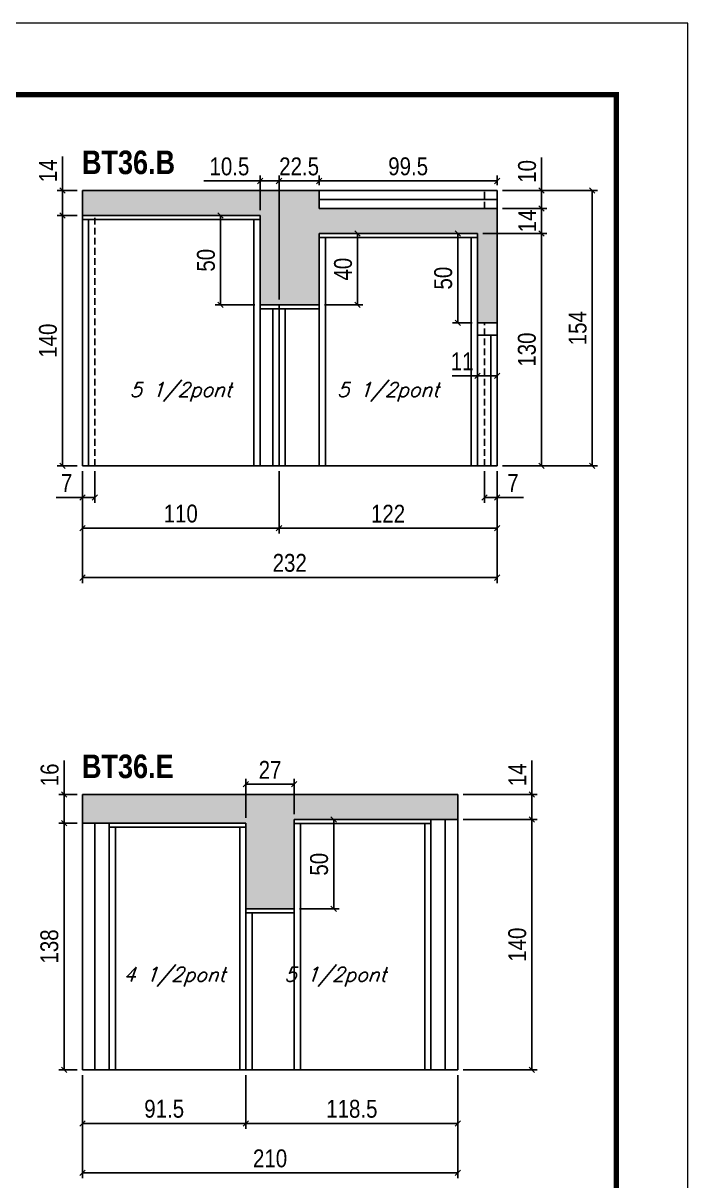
# Model space of a CAD drawing. Extents: x 3309 to 9590, y -2522 to 14608.
# Drawn here: x 7619 to 7991, y 5920 to 6568 of the extents above; entities that cross this region are included whole.
import ezdxf

# ---------------------------------------------------------------- set-up
doc = ezdxf.new("R2010")
doc.units = 0
doc.linetypes.add('DASHED', pattern=[0.75, 0.5, -0.25])
doc.linetypes.add('HIDDEN', pattern=[0.375, 0.25, -0.125])
for name, color, linetype in [('COTA', 241, 'Continuous'), ('NOMENCLATURA', 7, 'Continuous'), ('Painéis', 200, 'Continuous'), ('SARR_2.2x10', 60, 'Continuous'), ('SARR_2.2x7', 40, 'Continuous'), ('SARR_3.5x7', 81, 'Continuous'), ('texto', 7, 'Continuous')]:
    doc.layers.add(name, color=color, linetype=linetype)
doc.layers.add('Folhas', color=255, linetype='Continuous', lineweight=9)
doc.layers.add('SARRAFO DE PRESSAO', color=251, linetype='DASHED', lineweight=9)
doc.styles.add('COTA TECNICA', font='techl___.ttf', dxfattribs={"height": 10})
doc.styles.add('Romans', font='romans.shx')
doc.styles.add('TECNICA', font='techb___.ttf', dxfattribs={"height": 10})
doc.dimstyles.new('PAINEL', dxfattribs={"dimtxt": 10, "dimasz": 3, "dimexe": 3, "dimexo": 3, "dimgap": 3, "dimtad": 1, "dimdec": 1, "dimzin": 12, "dimdsep": 46, "dimtxsty": 'COTA TECNICA', "dimblk1": 'OBLIQUE', "dimblk2": 'OBLIQUE', "dimsah": 1, "dimcen": 0.9, "dimclrd": 4, "dimclre": 4, "dimclrt": 240, "dimadec": 1, "dimazin": 3, "dimtfac": 1, "dimtdec": 1, "dimtmove": 0, "dimatfit": 3, "dimfxl": 1, "dimtolj": 1, "dimtzin": 12, "dimarcsym": 0})

# ---------------------------------------------------------------- blocks, each defined once
blk = doc.blocks.new('9999999999')
at = {"layer": 'Folhas'}
blk.add_lwpolyline([(98138.98, 34190.21), (99623.98, 34190.21), (99623.98, 35240.21), (98138.98, 35240.21)], close=True, dxfattribs=at)
at = {"layer": 'Folhas', "color": 30, "const_width": 3}
blk.add_lwpolyline([(98213.98, 34230.21), (99583.98, 34230.21), (99583.98, 35200.21), (98213.98, 35200.21)], close=True, dxfattribs=at)
blk = doc.blocks.new('_Oblique')
at = {"color": 0, "linetype": 'ByBlock', "lineweight": -2}
blk.add_line((-0.5, -0.5), (0.5, 0.5), dxfattribs=at)
blk = doc.blocks.new('*D984')
at = {"layer": 'COTA', "color": 4, "linetype": 'ByBlock', "lineweight": -2, "transparency": 16777216}
for p, q in [((7652.64, 6317.17), (7652.64, 6282.29)), ((7762.64, 6317.17), (7762.64, 6282.29)), ((7652.64, 6285.29), (7762.64, 6285.29))]:
    blk.add_line(p, q, dxfattribs=at)
at = {"layer": 'Defpoints', "color": 0, "linetype": 'ByBlock', "transparency": 16777216}
for p in [(7652.64, 6320.17), (7762.64, 6320.17), (7762.64, 6285.29)]:
    blk.add_point(p, dxfattribs=at)
at = {"layer": 'COTA', "color": 4, "linetype": 'ByBlock', "lineweight": -2, "transparency": 16777216, "xscale": 3, "yscale": 3, "zscale": 3, "rotation": 180}
blk.add_blockref('_Oblique', (7652.64, 6285.29), dxfattribs=at)
at = {"layer": 'COTA', "color": 4, "linetype": 'ByBlock', "lineweight": -2, "transparency": 16777216, "xscale": 3, "yscale": 3, "zscale": 3}
blk.add_blockref('_Oblique', (7762.64, 6285.29), dxfattribs=at)
at = {"layer": 'COTA', "color": 240, "linetype": 'ByBlock', "transparency": 16777216, "insert": (7707.64, 6293.39), "char_height": 10, "attachment_point": 5, "style": 'COTA TECNICA'}
blk.add_mtext('\\A1;110', dxfattribs=at)
blk = doc.blocks.new('*D985')
at = {"layer": 'COTA', "color": 4, "linetype": 'ByBlock', "lineweight": -2, "transparency": 16777216}
for p, q in [((7762.64, 6317.17), (7762.64, 6282.29)), ((7884.64, 6317.17), (7884.64, 6282.29)), ((7762.64, 6285.29), (7884.64, 6285.29))]:
    blk.add_line(p, q, dxfattribs=at)
at = {"layer": 'Defpoints', "color": 0, "linetype": 'ByBlock', "transparency": 16777216}
for p in [(7762.64, 6320.17), (7884.64, 6320.17), (7884.64, 6285.29)]:
    blk.add_point(p, dxfattribs=at)
at = {"layer": 'COTA', "color": 4, "linetype": 'ByBlock', "lineweight": -2, "transparency": 16777216, "xscale": 3, "yscale": 3, "zscale": 3, "rotation": 180}
blk.add_blockref('_Oblique', (7762.64, 6285.29), dxfattribs=at)
at = {"layer": 'COTA', "color": 4, "linetype": 'ByBlock', "lineweight": -2, "transparency": 16777216, "xscale": 3, "yscale": 3, "zscale": 3}
blk.add_blockref('_Oblique', (7884.64, 6285.29), dxfattribs=at)
at = {"layer": 'COTA', "color": 240, "linetype": 'ByBlock', "transparency": 16777216, "insert": (7823.64, 6293.35), "char_height": 10, "attachment_point": 5, "style": 'COTA TECNICA'}
blk.add_mtext('\\A1;122', dxfattribs=at)
blk = doc.blocks.new('*D995')
at = {"layer": 'COTA', "color": 4, "linetype": 'ByBlock', "lineweight": -2, "transparency": 16777216}
for p, q in [((7652.64, 6317.17), (7652.64, 6254.58)), ((7884.64, 6317.17), (7884.64, 6254.58)), ((7652.64, 6257.58), (7884.64, 6257.58))]:
    blk.add_line(p, q, dxfattribs=at)
at = {"layer": 'Defpoints', "color": 0, "linetype": 'ByBlock', "transparency": 16777216}
for p in [(7652.64, 6320.17), (7884.64, 6320.17), (7884.64, 6257.58)]:
    blk.add_point(p, dxfattribs=at)
at = {"layer": 'COTA', "color": 4, "linetype": 'ByBlock', "lineweight": -2, "transparency": 16777216, "xscale": 3, "yscale": 3, "zscale": 3, "rotation": 180}
blk.add_blockref('_Oblique', (7652.64, 6257.58), dxfattribs=at)
at = {"layer": 'COTA', "color": 4, "linetype": 'ByBlock', "lineweight": -2, "transparency": 16777216, "xscale": 3, "yscale": 3, "zscale": 3}
blk.add_blockref('_Oblique', (7884.64, 6257.58), dxfattribs=at)
at = {"layer": 'COTA', "color": 240, "linetype": 'ByBlock', "transparency": 16777216, "insert": (7768.64, 6265.8), "char_height": 10, "attachment_point": 5, "style": 'COTA TECNICA'}
blk.add_mtext('\\A1;232', dxfattribs=at)
blk = doc.blocks.new('*D996')
at = {"layer": 'COTA', "color": 4, "lineweight": -2, "transparency": 16777216}
for p, q in [((7649.64, 6460.17), (7638.5, 6460.17)), ((7641.5, 6320.17), (7641.5, 6460.17)), ((7649.64, 6320.17), (7638.5, 6320.17))]:
    blk.add_line(p, q, dxfattribs=at)
at = {"layer": 'Defpoints', "color": 0, "transparency": 16777216}
for p in [(7641.5, 6460.17), (7652.64, 6460.17), (7652.64, 6320.17)]:
    blk.add_point(p, dxfattribs=at)
at = {"layer": 'COTA', "color": 4, "lineweight": -2, "transparency": 16777216, "xscale": 3, "yscale": 3, "zscale": 3}
for p, rotation in [((7641.5, 6460.17), 90), ((7641.5, 6320.17), 270)]:
    blk.add_blockref('_Oblique', p, dxfattribs=dict(at, rotation=rotation))
at = {"layer": 'COTA', "color": 240, "transparency": 16777216, "insert": (7633.39, 6390.17), "char_height": 10, "attachment_point": 5, "rotation": 90, "style": 'COTA TECNICA'}
blk.add_mtext('\\A1;140', dxfattribs=at)
blk = doc.blocks.new('*D997')
at = {"layer": 'COTA', "color": 4, "lineweight": -2, "transparency": 16777216}
for p, q in [((7877.64, 6317.17), (7877.64, 6299.47)), ((7884.64, 6317.17), (7884.64, 6299.47)), ((7877.64, 6302.47), (7884.64, 6302.47)), ((7884.64, 6302.47), (7899.37, 6302.47))]:
    blk.add_line(p, q, dxfattribs=at)
at = {"layer": 'Defpoints', "color": 0, "transparency": 16777216}
for p in [(7877.64, 6320.17), (7884.64, 6320.17), (7884.64, 6302.47)]:
    blk.add_point(p, dxfattribs=at)
at = {"layer": 'COTA', "color": 4, "lineweight": -2, "transparency": 16777216, "xscale": 3, "yscale": 3, "zscale": 3, "rotation": 180}
blk.add_blockref('_Oblique', (7877.64, 6302.47), dxfattribs=at)
at = {"layer": 'COTA', "color": 4, "lineweight": -2, "transparency": 16777216, "xscale": 3, "yscale": 3, "zscale": 3}
blk.add_blockref('_Oblique', (7884.64, 6302.47), dxfattribs=at)
at = {"layer": 'COTA', "color": 240, "transparency": 16777216, "insert": (7893.51, 6310.54), "char_height": 10, "attachment_point": 5, "style": 'COTA TECNICA'}
blk.add_mtext('\\A1;7', dxfattribs=at)
blk = doc.blocks.new('*D998')
at = {"layer": 'COTA', "color": 4, "lineweight": -2, "transparency": 16777216}
for p, q in [((7652.64, 6317.17), (7652.64, 6299.47)), ((7659.64, 6317.17), (7659.64, 6299.47)), ((7652.64, 6302.47), (7637.91, 6302.47)), ((7659.64, 6302.47), (7652.64, 6302.47))]:
    blk.add_line(p, q, dxfattribs=at)
at = {"layer": 'Defpoints', "color": 0, "transparency": 16777216}
for p in [(7652.64, 6320.17), (7659.64, 6320.17), (7652.64, 6302.47)]:
    blk.add_point(p, dxfattribs=at)
at = {"layer": 'COTA', "color": 4, "lineweight": -2, "transparency": 16777216, "xscale": 3, "yscale": 3, "zscale": 3, "rotation": 180}
blk.add_blockref('_Oblique', (7652.64, 6302.47), dxfattribs=at)
at = {"layer": 'COTA', "color": 4, "lineweight": -2, "transparency": 16777216, "xscale": 3, "yscale": 3, "zscale": 3}
blk.add_blockref('_Oblique', (7659.64, 6302.47), dxfattribs=at)
at = {"layer": 'COTA', "color": 240, "transparency": 16777216, "insert": (7643.77, 6310.54), "char_height": 10, "attachment_point": 5, "style": 'COTA TECNICA'}
blk.add_mtext('\\A1;7', dxfattribs=at)
blk = doc.blocks.new('*D992')
at = {"layer": 'COTA', "color": 4, "lineweight": -2, "transparency": 16777216}
for p, q in [((7641.5, 6474.17), (7641.5, 6493.29)), ((7649.64, 6474.17), (7638.5, 6474.17)), ((7641.5, 6460.17), (7641.5, 6474.17)), ((7649.64, 6460.17), (7638.5, 6460.17))]:
    blk.add_line(p, q, dxfattribs=at)
at = {"layer": 'Defpoints', "color": 0, "transparency": 16777216}
for p in [(7641.5, 6474.17), (7652.64, 6474.17), (7652.64, 6460.17)]:
    blk.add_point(p, dxfattribs=at)
at = {"layer": 'COTA', "color": 4, "lineweight": -2, "transparency": 16777216, "xscale": 3, "yscale": 3, "zscale": 3}
for p, rotation in [((7641.5, 6474.17), 90), ((7641.5, 6460.17), 270)]:
    blk.add_blockref('_Oblique', p, dxfattribs=dict(at, rotation=rotation))
at = {"layer": 'COTA', "color": 240, "transparency": 16777216, "insert": (7633.42, 6485.23), "char_height": 10, "attachment_point": 5, "rotation": 90, "style": 'COTA TECNICA'}
blk.add_mtext('\\A1;14', dxfattribs=at)
blk = doc.blocks.new('*D993')
at = {"layer": 'COTA', "color": 4, "lineweight": -2, "transparency": 16777216}
for p, q in [((7876.64, 6450.17), (7912.56, 6450.17)), ((7909.56, 6450.17), (7909.56, 6320.17)), ((7887.64, 6320.17), (7912.56, 6320.17))]:
    blk.add_line(p, q, dxfattribs=at)
at = {"layer": 'Defpoints', "color": 0, "transparency": 16777216}
for p in [(7873.64, 6450.17), (7884.64, 6320.17), (7909.56, 6320.17)]:
    blk.add_point(p, dxfattribs=at)
at = {"layer": 'COTA', "color": 4, "lineweight": -2, "transparency": 16777216, "xscale": 3, "yscale": 3, "zscale": 3}
for p, rotation in [((7909.56, 6450.17), 90), ((7909.56, 6320.17), 270)]:
    blk.add_blockref('_Oblique', p, dxfattribs=dict(at, rotation=rotation))
at = {"layer": 'COTA', "color": 240, "transparency": 16777216, "insert": (7901.34, 6385.17), "char_height": 10, "attachment_point": 5, "rotation": 90, "style": 'COTA TECNICA'}
blk.add_mtext('\\A1;130', dxfattribs=at)
blk = doc.blocks.new('*D994')
at = {"layer": 'COTA', "color": 4, "lineweight": -2, "transparency": 16777216}
for p, q in [((7887.64, 6464.17), (7912.56, 6464.17)), ((7909.56, 6450.17), (7909.56, 6464.17)), ((7876.64, 6450.17), (7912.56, 6450.17))]:
    blk.add_line(p, q, dxfattribs=at)
at = {"layer": 'Defpoints', "color": 0, "transparency": 16777216}
for p in [(7884.64, 6464.17), (7909.56, 6464.17), (7873.64, 6450.17)]:
    blk.add_point(p, dxfattribs=at)
at = {"layer": 'COTA', "color": 4, "lineweight": -2, "transparency": 16777216, "xscale": 3, "yscale": 3, "zscale": 3}
for p, rotation in [((7909.56, 6464.17), 90), ((7909.56, 6450.17), 270)]:
    blk.add_blockref('_Oblique', p, dxfattribs=dict(at, rotation=rotation))
at = {"layer": 'COTA', "color": 240, "transparency": 16777216, "insert": (7901.49, 6457.17), "char_height": 10, "attachment_point": 5, "rotation": 90, "style": 'COTA TECNICA'}
blk.add_mtext('\\A1;14', dxfattribs=at)
blk = doc.blocks.new('*D986')
at = {"layer": 'COTA', "color": 4, "lineweight": -2, "transparency": 16777216}
for p, q in [((7909.56, 6474.17), (7909.56, 6492.6)), ((7887.64, 6474.17), (7912.56, 6474.17)), ((7909.56, 6464.17), (7909.56, 6474.17)), ((7887.64, 6464.17), (7912.56, 6464.17))]:
    blk.add_line(p, q, dxfattribs=at)
at = {"layer": 'Defpoints', "color": 0, "transparency": 16777216}
for p in [(7884.64, 6474.17), (7909.56, 6474.17), (7884.64, 6464.17)]:
    blk.add_point(p, dxfattribs=at)
at = {"layer": 'COTA', "color": 4, "lineweight": -2, "transparency": 16777216, "xscale": 3, "yscale": 3, "zscale": 3}
for p, rotation in [((7909.56, 6474.17), 90), ((7909.56, 6464.17), 270)]:
    blk.add_blockref('_Oblique', p, dxfattribs=dict(at, rotation=rotation))
at = {"layer": 'COTA', "color": 240, "transparency": 16777216, "insert": (7901.46, 6484.89), "char_height": 10, "attachment_point": 5, "rotation": 90, "style": 'COTA TECNICA'}
blk.add_mtext('\\A1;10', dxfattribs=at)
blk = doc.blocks.new('*D987')
at = {"layer": 'COTA', "color": 4, "lineweight": -2, "transparency": 16777216}
for p, q in [((7785.14, 6477.17), (7785.14, 6482.52)), ((7785.14, 6479.52), (7884.64, 6479.52)), ((7884.64, 6477.17), (7884.64, 6482.52))]:
    blk.add_line(p, q, dxfattribs=at)
at = {"layer": 'Defpoints', "color": 0, "transparency": 16777216}
for p in [(7884.64, 6479.52), (7785.14, 6474.17), (7884.64, 6474.17)]:
    blk.add_point(p, dxfattribs=at)
at = {"layer": 'COTA', "color": 4, "lineweight": -2, "transparency": 16777216, "xscale": 3, "yscale": 3, "zscale": 3, "rotation": 180}
blk.add_blockref('_Oblique', (7785.14, 6479.52), dxfattribs=at)
at = {"layer": 'COTA', "color": 4, "lineweight": -2, "transparency": 16777216, "xscale": 3, "yscale": 3, "zscale": 3}
blk.add_blockref('_Oblique', (7884.64, 6479.52), dxfattribs=at)
at = {"layer": 'COTA', "color": 240, "transparency": 16777216, "insert": (7834.89, 6487.66), "char_height": 10, "attachment_point": 5, "style": 'COTA TECNICA'}
blk.add_mtext('\\A1;99.5', dxfattribs=at)
blk = doc.blocks.new('*D988')
at = {"layer": 'COTA', "color": 4, "lineweight": -2, "transparency": 16777216}
for p, q in [((7762.64, 6413.17), (7762.64, 6482.52)), ((7785.14, 6479.52), (7762.64, 6479.52)), ((7785.14, 6477.17), (7785.14, 6482.52))]:
    blk.add_line(p, q, dxfattribs=at)
at = {"layer": 'Defpoints', "color": 0, "transparency": 16777216}
for p in [(7762.64, 6479.52), (7785.14, 6474.17), (7762.64, 6410.17)]:
    blk.add_point(p, dxfattribs=at)
at = {"layer": 'COTA', "color": 4, "lineweight": -2, "transparency": 16777216, "xscale": 3, "yscale": 3, "zscale": 3, "rotation": 180}
blk.add_blockref('_Oblique', (7762.64, 6479.52), dxfattribs=at)
at = {"layer": 'COTA', "color": 4, "lineweight": -2, "transparency": 16777216, "xscale": 3, "yscale": 3, "zscale": 3}
blk.add_blockref('_Oblique', (7785.14, 6479.52), dxfattribs=at)
at = {"layer": 'COTA', "color": 240, "transparency": 16777216, "insert": (7773.89, 6487.63), "char_height": 10, "attachment_point": 5, "style": 'COTA TECNICA'}
blk.add_mtext('\\A1;22.5', dxfattribs=at)
blk = doc.blocks.new('*D989')
at = {"layer": 'COTA', "color": 4, "lineweight": -2, "transparency": 16777216}
for p, q in [((7752.14, 6479.52), (7720.65, 6479.52)), ((7752.14, 6463.17), (7752.14, 6482.52)), ((7762.64, 6479.52), (7752.14, 6479.52)), ((7762.64, 6413.17), (7762.64, 6482.52))]:
    blk.add_line(p, q, dxfattribs=at)
at = {"layer": 'Defpoints', "color": 0, "transparency": 16777216}
for p in [(7752.14, 6479.52), (7752.14, 6460.17), (7762.64, 6410.17)]:
    blk.add_point(p, dxfattribs=at)
at = {"layer": 'COTA', "color": 4, "lineweight": -2, "transparency": 16777216, "xscale": 3, "yscale": 3, "zscale": 3, "rotation": 180}
blk.add_blockref('_Oblique', (7752.14, 6479.52), dxfattribs=at)
at = {"layer": 'COTA', "color": 4, "lineweight": -2, "transparency": 16777216, "xscale": 3, "yscale": 3, "zscale": 3}
blk.add_blockref('_Oblique', (7762.64, 6479.52), dxfattribs=at)
at = {"layer": 'COTA', "color": 240, "transparency": 16777216, "insert": (7734.9, 6487.63), "char_height": 10, "attachment_point": 5, "style": 'COTA TECNICA'}
blk.add_mtext('\\A1;10.5', dxfattribs=at)
blk = doc.blocks.new('*D990')
at = {"layer": 'COTA', "color": 4, "lineweight": -2, "transparency": 16777216}
for p, q in [((7788.14, 6450.17), (7809.6, 6450.17)), ((7806.6, 6450.17), (7806.6, 6410.17)), ((7788.14, 6410.17), (7809.6, 6410.17))]:
    blk.add_line(p, q, dxfattribs=at)
at = {"layer": 'Defpoints', "color": 0, "transparency": 16777216}
for p in [(7785.14, 6450.17), (7785.14, 6410.17), (7806.6, 6410.17)]:
    blk.add_point(p, dxfattribs=at)
at = {"layer": 'COTA', "color": 4, "lineweight": -2, "transparency": 16777216, "xscale": 3, "yscale": 3, "zscale": 3}
for p, rotation in [((7806.6, 6450.17), 90), ((7806.6, 6410.17), 270)]:
    blk.add_blockref('_Oblique', p, dxfattribs=dict(at, rotation=rotation))
at = {"layer": 'COTA', "color": 240, "transparency": 16777216, "insert": (7798.5, 6430.17), "char_height": 10, "attachment_point": 5, "rotation": 90, "style": 'COTA TECNICA'}
blk.add_mtext('\\A1;40', dxfattribs=at)
blk = doc.blocks.new('*D991')
at = {"layer": 'COTA', "color": 4, "lineweight": -2, "transparency": 16777216}
for p, q in [((7749.14, 6460.17), (7726.91, 6460.17)), ((7729.91, 6460.17), (7729.91, 6410.17)), ((7749.14, 6410.17), (7726.91, 6410.17))]:
    blk.add_line(p, q, dxfattribs=at)
at = {"layer": 'Defpoints', "color": 0, "transparency": 16777216}
for p in [(7752.14, 6460.17), (7729.91, 6410.17), (7752.14, 6410.17)]:
    blk.add_point(p, dxfattribs=at)
at = {"layer": 'COTA', "color": 4, "lineweight": -2, "transparency": 16777216, "xscale": 3, "yscale": 3, "zscale": 3}
for p, rotation in [((7729.91, 6460.17), 90), ((7729.91, 6410.17), 270)]:
    blk.add_blockref('_Oblique', p, dxfattribs=dict(at, rotation=rotation))
at = {"layer": 'COTA', "color": 240, "transparency": 16777216, "insert": (7721.8, 6435.17), "char_height": 10, "attachment_point": 5, "rotation": 90, "style": 'COTA TECNICA'}
blk.add_mtext('\\A1;50', dxfattribs=at)
blk = doc.blocks.new('*D999')
at = {"layer": 'COTA', "color": 4, "lineweight": -2, "transparency": 16777216}
for p, q in [((7870.64, 6450.17), (7859.65, 6450.17)), ((7862.65, 6450.17), (7862.65, 6400.17)), ((7870.64, 6400.17), (7859.65, 6400.17))]:
    blk.add_line(p, q, dxfattribs=at)
at = {"layer": 'Defpoints', "color": 0, "transparency": 16777216}
for p in [(7873.64, 6450.17), (7862.65, 6400.17), (7873.64, 6400.17)]:
    blk.add_point(p, dxfattribs=at)
at = {"layer": 'COTA', "color": 4, "lineweight": -2, "transparency": 16777216, "xscale": 3, "yscale": 3, "zscale": 3}
for p, rotation in [((7862.65, 6450.17), 90), ((7862.65, 6400.17), 270)]:
    blk.add_blockref('_Oblique', p, dxfattribs=dict(at, rotation=rotation))
at = {"layer": 'COTA', "color": 240, "transparency": 16777216, "insert": (7854.54, 6425.17), "char_height": 10, "attachment_point": 5, "rotation": 90, "style": 'COTA TECNICA'}
blk.add_mtext('\\A1;50', dxfattribs=at)
blk = doc.blocks.new('*D1000')
at = {"layer": 'COTA', "color": 4, "lineweight": -2, "transparency": 16777216}
for p, q in [((7873.64, 6390.17), (7873.64, 6367.51)), ((7884.64, 6390.17), (7884.64, 6367.51)), ((7873.64, 6370.51), (7859.55, 6370.51)), ((7884.64, 6370.51), (7873.64, 6370.51))]:
    blk.add_line(p, q, dxfattribs=at)
at = {"layer": 'Defpoints', "color": 0, "transparency": 16777216}
for p in [(7873.64, 6393.17), (7884.64, 6393.17), (7873.64, 6370.51)]:
    blk.add_point(p, dxfattribs=at)
at = {"layer": 'COTA', "color": 4, "lineweight": -2, "transparency": 16777216, "xscale": 3, "yscale": 3, "zscale": 3, "rotation": 180}
blk.add_blockref('_Oblique', (7873.64, 6370.51), dxfattribs=at)
at = {"layer": 'COTA', "color": 4, "lineweight": -2, "transparency": 16777216, "xscale": 3, "yscale": 3, "zscale": 3}
blk.add_blockref('_Oblique', (7884.64, 6370.51), dxfattribs=at)
at = {"layer": 'COTA', "color": 240, "transparency": 16777216, "insert": (7865.1, 6378.57), "char_height": 10, "attachment_point": 5, "style": 'COTA TECNICA'}
blk.add_mtext('\\A1;11', dxfattribs=at)
blk = doc.blocks.new('*D1001')
at = {"layer": 'COTA', "color": 4, "lineweight": -2, "transparency": 16777216}
for p, q in [((7887.64, 6474.17), (7940.85, 6474.17)), ((7937.85, 6320.17), (7937.85, 6474.17)), ((7887.64, 6320.17), (7940.85, 6320.17))]:
    blk.add_line(p, q, dxfattribs=at)
at = {"layer": 'Defpoints', "color": 0, "transparency": 16777216}
for p in [(7884.64, 6474.17), (7937.85, 6474.17), (7884.64, 6320.17)]:
    blk.add_point(p, dxfattribs=at)
at = {"layer": 'COTA', "color": 4, "lineweight": -2, "transparency": 16777216, "xscale": 3, "yscale": 3, "zscale": 3}
for p, rotation in [((7937.85, 6474.17), 90), ((7937.85, 6320.17), 270)]:
    blk.add_blockref('_Oblique', p, dxfattribs=dict(at, rotation=rotation))
at = {"layer": 'COTA', "color": 240, "transparency": 16777216, "insert": (7929.74, 6397.17), "char_height": 10, "attachment_point": 5, "rotation": 90, "style": 'COTA TECNICA'}
blk.add_mtext('\\A1;154', dxfattribs=at)
blk = doc.blocks.new('*D1014')
at = {"layer": 'COTA', "color": 4, "linetype": 'ByBlock', "lineweight": -2, "transparency": 16777216}
for p, q in [((7652.64, 5979.23), (7652.64, 5949.22)), ((7744.14, 5979.23), (7744.14, 5949.22)), ((7652.64, 5952.22), (7744.14, 5952.22))]:
    blk.add_line(p, q, dxfattribs=at)
at = {"layer": 'Defpoints', "color": 0, "linetype": 'ByBlock', "transparency": 16777216}
for p in [(7652.64, 5982.23), (7744.14, 5982.23), (7744.14, 5952.22)]:
    blk.add_point(p, dxfattribs=at)
at = {"layer": 'COTA', "color": 4, "linetype": 'ByBlock', "lineweight": -2, "transparency": 16777216, "xscale": 3, "yscale": 3, "zscale": 3, "rotation": 180}
blk.add_blockref('_Oblique', (7652.64, 5952.22), dxfattribs=at)
at = {"layer": 'COTA', "color": 4, "linetype": 'ByBlock', "lineweight": -2, "transparency": 16777216, "xscale": 3, "yscale": 3, "zscale": 3}
blk.add_blockref('_Oblique', (7744.14, 5952.22), dxfattribs=at)
at = {"layer": 'COTA', "color": 240, "linetype": 'ByBlock', "transparency": 16777216, "insert": (7698.39, 5960.36), "char_height": 10, "attachment_point": 5, "style": 'COTA TECNICA'}
blk.add_mtext('\\A1;91.5', dxfattribs=at)
blk = doc.blocks.new('*D1015')
at = {"layer": 'COTA', "color": 4, "linetype": 'ByBlock', "lineweight": -2, "transparency": 16777216}
for p, q in [((7744.14, 5979.23), (7744.14, 5949.22)), ((7862.64, 5979.23), (7862.64, 5949.22)), ((7744.14, 5952.22), (7862.64, 5952.22))]:
    blk.add_line(p, q, dxfattribs=at)
at = {"layer": 'Defpoints', "color": 0, "linetype": 'ByBlock', "transparency": 16777216}
for p in [(7744.14, 5982.23), (7862.64, 5982.23), (7862.64, 5952.22)]:
    blk.add_point(p, dxfattribs=at)
at = {"layer": 'COTA', "color": 4, "linetype": 'ByBlock', "lineweight": -2, "transparency": 16777216, "xscale": 3, "yscale": 3, "zscale": 3, "rotation": 180}
blk.add_blockref('_Oblique', (7744.14, 5952.22), dxfattribs=at)
at = {"layer": 'COTA', "color": 4, "linetype": 'ByBlock', "lineweight": -2, "transparency": 16777216, "xscale": 3, "yscale": 3, "zscale": 3}
blk.add_blockref('_Oblique', (7862.64, 5952.22), dxfattribs=at)
at = {"layer": 'COTA', "color": 240, "linetype": 'ByBlock', "transparency": 16777216, "insert": (7803.39, 5960.35), "char_height": 10, "attachment_point": 5, "style": 'COTA TECNICA'}
blk.add_mtext('\\A1;118.5', dxfattribs=at)
blk = doc.blocks.new('*D1017')
at = {"layer": 'COTA', "color": 4, "linetype": 'ByBlock', "lineweight": -2, "transparency": 16777216}
for p, q in [((7652.64, 5979.23), (7652.64, 5921.51)), ((7862.64, 5979.23), (7862.64, 5921.51)), ((7652.64, 5924.51), (7862.64, 5924.51))]:
    blk.add_line(p, q, dxfattribs=at)
at = {"layer": 'Defpoints', "color": 0, "linetype": 'ByBlock', "transparency": 16777216}
for p in [(7652.64, 5982.23), (7862.64, 5982.23), (7862.64, 5924.51)]:
    blk.add_point(p, dxfattribs=at)
at = {"layer": 'COTA', "color": 4, "linetype": 'ByBlock', "lineweight": -2, "transparency": 16777216, "xscale": 3, "yscale": 3, "zscale": 3, "rotation": 180}
blk.add_blockref('_Oblique', (7652.64, 5924.51), dxfattribs=at)
at = {"layer": 'COTA', "color": 4, "linetype": 'ByBlock', "lineweight": -2, "transparency": 16777216, "xscale": 3, "yscale": 3, "zscale": 3}
blk.add_blockref('_Oblique', (7862.64, 5924.51), dxfattribs=at)
at = {"layer": 'COTA', "color": 240, "linetype": 'ByBlock', "transparency": 16777216, "insert": (7757.64, 5932.61), "char_height": 10, "attachment_point": 5, "style": 'COTA TECNICA'}
blk.add_mtext('\\A1;210', dxfattribs=at)
blk = doc.blocks.new('*D1016')
at = {"layer": 'COTA', "color": 4, "lineweight": -2, "transparency": 16777216}
for p, q in [((7865.64, 6122.23), (7907.06, 6122.23)), ((7904.06, 5982.23), (7904.06, 6122.23)), ((7865.64, 5982.23), (7907.06, 5982.23))]:
    blk.add_line(p, q, dxfattribs=at)
at = {"layer": 'Defpoints', "color": 0, "transparency": 16777216}
for p in [(7862.64, 6122.23), (7904.06, 6122.23), (7862.64, 5982.23)]:
    blk.add_point(p, dxfattribs=at)
at = {"layer": 'COTA', "color": 4, "lineweight": -2, "transparency": 16777216, "xscale": 3, "yscale": 3, "zscale": 3}
for p, rotation in [((7904.06, 6122.23), 90), ((7904.06, 5982.23), 270)]:
    blk.add_blockref('_Oblique', p, dxfattribs=dict(at, rotation=rotation))
at = {"layer": 'COTA', "color": 240, "transparency": 16777216, "insert": (7895.96, 6052.23), "char_height": 10, "attachment_point": 5, "rotation": 90, "style": 'COTA TECNICA'}
blk.add_mtext('\\A1;140', dxfattribs=at)
blk = doc.blocks.new('*D1018')
at = {"layer": 'COTA', "color": 4, "lineweight": -2, "transparency": 16777216}
for p, q in [((7649.64, 6120.23), (7639.44, 6120.23)), ((7642.44, 6120.23), (7642.44, 5982.23)), ((7649.64, 5982.23), (7639.44, 5982.23))]:
    blk.add_line(p, q, dxfattribs=at)
at = {"layer": 'Defpoints', "color": 0, "transparency": 16777216}
for p in [(7652.64, 6120.23), (7642.44, 5982.23), (7652.64, 5982.23)]:
    blk.add_point(p, dxfattribs=at)
at = {"layer": 'COTA', "color": 4, "lineweight": -2, "transparency": 16777216, "xscale": 3, "yscale": 3, "zscale": 3}
for p, rotation in [((7642.44, 6120.23), 90), ((7642.44, 5982.23), 270)]:
    blk.add_blockref('_Oblique', p, dxfattribs=dict(at, rotation=rotation))
at = {"layer": 'COTA', "color": 240, "transparency": 16777216, "insert": (7634.2, 6051.23), "char_height": 10, "attachment_point": 5, "rotation": 90, "style": 'COTA TECNICA'}
blk.add_mtext('\\A1;138', dxfattribs=at)
blk = doc.blocks.new('*D1019')
at = {"layer": 'COTA', "color": 4, "lineweight": -2, "transparency": 16777216}
for p, q in [((7642.44, 6136.23), (7642.44, 6155.25)), ((7649.64, 6136.23), (7639.44, 6136.23)), ((7642.44, 6120.23), (7642.44, 6136.23)), ((7649.64, 6120.23), (7639.44, 6120.23))]:
    blk.add_line(p, q, dxfattribs=at)
at = {"layer": 'Defpoints', "color": 0, "transparency": 16777216}
for p in [(7642.44, 6136.23), (7652.64, 6136.23), (7652.64, 6120.23)]:
    blk.add_point(p, dxfattribs=at)
at = {"layer": 'COTA', "color": 4, "lineweight": -2, "transparency": 16777216, "xscale": 3, "yscale": 3, "zscale": 3}
for p, rotation in [((7642.44, 6136.23), 90), ((7642.44, 6120.23), 270)]:
    blk.add_blockref('_Oblique', p, dxfattribs=dict(at, rotation=rotation))
at = {"layer": 'COTA', "color": 240, "transparency": 16777216, "insert": (7634.34, 6147.24), "char_height": 10, "attachment_point": 5, "rotation": 90, "style": 'COTA TECNICA'}
blk.add_mtext('\\A1;16', dxfattribs=at)
blk = doc.blocks.new('*D1020')
at = {"layer": 'COTA', "color": 4, "lineweight": -2, "transparency": 16777216}
for p, q in [((7904.06, 6136.23), (7904.06, 6155.35)), ((7865.64, 6136.23), (7907.06, 6136.23)), ((7904.06, 6122.23), (7904.06, 6136.23)), ((7865.64, 6122.23), (7907.06, 6122.23))]:
    blk.add_line(p, q, dxfattribs=at)
at = {"layer": 'Defpoints', "color": 0, "transparency": 16777216}
for p in [(7862.64, 6136.23), (7904.06, 6136.23), (7862.64, 6122.23)]:
    blk.add_point(p, dxfattribs=at)
at = {"layer": 'COTA', "color": 4, "lineweight": -2, "transparency": 16777216, "xscale": 3, "yscale": 3, "zscale": 3}
for p, rotation in [((7904.06, 6136.23), 90), ((7904.06, 6122.23), 270)]:
    blk.add_blockref('_Oblique', p, dxfattribs=dict(at, rotation=rotation))
at = {"layer": 'COTA', "color": 240, "transparency": 16777216, "insert": (7895.99, 6147.29), "char_height": 10, "attachment_point": 5, "rotation": 90, "style": 'COTA TECNICA'}
blk.add_mtext('\\A1;14', dxfattribs=at)
blk = doc.blocks.new('*D1021')
at = {"layer": 'COTA', "color": 4, "lineweight": -2, "transparency": 16777216}
for p, q in [((7774.14, 6122.23), (7796.22, 6122.23)), ((7793.22, 6072.23), (7793.22, 6122.23)), ((7774.14, 6072.23), (7796.22, 6072.23))]:
    blk.add_line(p, q, dxfattribs=at)
at = {"layer": 'Defpoints', "color": 0, "transparency": 16777216}
for p in [(7771.14, 6122.23), (7793.22, 6122.23), (7771.14, 6072.23)]:
    blk.add_point(p, dxfattribs=at)
at = {"layer": 'COTA', "color": 4, "lineweight": -2, "transparency": 16777216, "xscale": 3, "yscale": 3, "zscale": 3}
for p, rotation in [((7793.22, 6122.23), 90), ((7793.22, 6072.23), 270)]:
    blk.add_blockref('_Oblique', p, dxfattribs=dict(at, rotation=rotation))
at = {"layer": 'COTA', "color": 240, "transparency": 16777216, "insert": (7785.11, 6097.23), "char_height": 10, "attachment_point": 5, "rotation": 90, "style": 'COTA TECNICA'}
blk.add_mtext('\\A1;50', dxfattribs=at)
blk = doc.blocks.new('*D1022')
at = {"layer": 'COTA', "color": 4, "lineweight": -2, "transparency": 16777216}
for p, q in [((7744.14, 6123.23), (7744.14, 6144.97)), ((7744.14, 6141.97), (7771.14, 6141.97)), ((7771.14, 6125.23), (7771.14, 6144.97))]:
    blk.add_line(p, q, dxfattribs=at)
at = {"layer": 'Defpoints', "color": 0, "transparency": 16777216}
for p in [(7771.14, 6141.97), (7771.14, 6122.23), (7744.14, 6120.23)]:
    blk.add_point(p, dxfattribs=at)
at = {"layer": 'COTA', "color": 4, "lineweight": -2, "transparency": 16777216, "xscale": 3, "yscale": 3, "zscale": 3, "rotation": 180}
blk.add_blockref('_Oblique', (7744.14, 6141.97), dxfattribs=at)
at = {"layer": 'COTA', "color": 4, "lineweight": -2, "transparency": 16777216, "xscale": 3, "yscale": 3, "zscale": 3}
blk.add_blockref('_Oblique', (7771.14, 6141.97), dxfattribs=at)
at = {"layer": 'COTA', "color": 240, "transparency": 16777216, "insert": (7757.64, 6150.04), "char_height": 10, "attachment_point": 5, "style": 'COTA TECNICA'}
blk.add_mtext('\\A1;27', dxfattribs=at)

msp = doc.modelspace()

# ---------------------------------------------------------------- hatches: boundary and pattern name
at = {"layer": 'COTA'}
h = msp.add_hatch(dxfattribs=at)
h.set_pattern_fill('AR-CONC', color=256, scale=0.03)
h.paths.add_polyline_path([(7785.14, 6450.17), (7873.64, 6450.17), (7873.64, 6400.17), (7884.64, 6400.17), (7884.64, 6464.17), (7785.14, 6464.17), (7785.14, 6474.17), (7652.64, 6474.17), (7652.64, 6460.17), (7752.14, 6460.17), (7752.14, 6410.17), (7785.14, 6410.17)])
h = msp.add_hatch(dxfattribs=at)
h.set_pattern_fill('AR-CONC', color=256, scale=0.03)
h.set_pattern_definition([(50, (0, -59.4024), (5.46554, -0.4781726), [0.5715, -6.2865]), (355, (0, -59.4024), (-1.0573026, 5.7317054), [0.4572, -5.0292175]), (100.451445, (0.4555, -59.4423), (4.4082374, 5.2535326), [0.4857003, -5.3427073]), (46.1842, (0, -57.8784), (8.132371, -1.26127), [0.85725, -9.42975]), (96.63556, (0.678, -57.9836), (7.122124, 7.422784), [0.728551, -8.014068]), (351.18415, (0, -57.8784), (7.122124, 7.422784), [0.685799, -7.543792]), (21, (0.762, -58.2594), (4.5484317, -3.067956), [0.5715, -6.2865]), (326, (0.762, -58.2594), (1.854061, 5.525639), [0.4572, -5.0292]), (71.451445, (1.141, -58.515), (6.4024926, 2.457683), [0.4857003, -5.342698]), (37.5, (0, -59.4024), (0.0926581, 2.53665117), [0, -4.96824, 0, -5.1054, 0, -5.04825]), (7.5, (0, -59.4024), (2.0045899, 3.00541724), [0, -2.91084, 0, -4.85394, 0, -1.92405]), (327.5, (-1.6993, -59.4024), (4.06771786, -0.1718623), [0, -1.905, 0, -5.9436, 0, -7.8867]), (317.5, (-2.4613, -59.4024), (4.4438754, 0.7627947), [0, -2.4765, 0, -3.94716, 0, -5.6007])])
h.paths.add_polyline_path([(7744.14, 6072.23), (7771.14, 6072.23), (7771.14, 6122.23), (7862.64, 6122.23), (7862.64, 6136.23), (7652.64, 6136.23), (7652.64, 6120.23), (7744.14, 6120.23)])

# ---------------------------------------------------------------- linework, layer by layer
for p, q in [((7785.14, 6474.17), (7652.64, 6474.17)), ((7652.64, 6474.17), (7652.64, 6460.17)), ((7884.64, 6400.17), (7884.64, 6464.17)), ((7752.14, 6410.17), (7752.14, 6320.17)), ((7652.64, 6120.23), (7652.64, 6136.23)), ((7652.64, 6136.23), (7862.64, 6136.23)), ((7862.64, 6136.23), (7862.64, 6122.23)), ((7771.14, 6072.23), (7771.14, 5982.23))]:
    msp.add_line(p, q, dxfattribs=at)
at = {"layer": 'Painéis', "linetype": 'ByBlock'}
for p, q in [((7785.14, 6474.17), (7884.64, 6474.17)), ((7785.14, 6464.17), (7785.14, 6474.17)), ((7884.64, 6464.17), (7884.64, 6474.17)), ((7652.64, 6460.17), (7752.14, 6460.17)), ((7652.64, 6320.17), (7652.64, 6460.17)), ((7752.14, 6410.17), (7752.14, 6460.17)), ((7785.14, 6464.17), (7884.64, 6464.17)), ((7785.14, 6410.17), (7785.14, 6450.17)), ((7785.14, 6450.17), (7873.64, 6450.17)), ((7873.64, 6400.17), (7873.64, 6450.17)), ((7752.14, 6410.17), (7785.14, 6410.17)), ((7762.64, 6320.17), (7762.64, 6410.17)), ((7873.64, 6400.17), (7884.64, 6400.17)), ((7884.64, 6320.17), (7884.64, 6400.17)), ((7652.64, 6320.17), (7884.64, 6320.17)), ((7771.14, 6072.23), (7771.14, 6122.23)), ((7771.14, 6122.23), (7862.64, 6122.23)), ((7862.64, 5982.23), (7862.64, 6122.23)), ((7652.64, 6120.23), (7744.14, 6120.23)), ((7652.64, 5982.23), (7652.64, 6120.23)), ((7744.14, 5982.23), (7744.14, 6120.23)), ((7744.14, 6072.23), (7771.14, 6072.23)), ((7652.64, 5982.23), (7862.64, 5982.23))]:
    msp.add_line(p, q, dxfattribs=at)
at = {"layer": 'SARR_2.2x10'}
msp.add_line((7884.64, 6469.17), (7785.14, 6469.17), dxfattribs=at)
at = {"layer": 'SARR_2.2x7', "linetype": 'HIDDEN', "ltscale": 15}
for p, q in [((7877.64, 6464.17), (7877.64, 6474.17)), ((7659.64, 6320.17), (7659.64, 6460.17)), ((7877.64, 6320.17), (7877.64, 6400.17))]:
    msp.add_line(p, q, dxfattribs=at)
at = {"layer": 'SARR_2.2x7', "linetype": 'Continuous'}
for p, q in [((7652.64, 6457.97), (7752.14, 6457.97)), ((7785.14, 6447.97), (7873.64, 6447.97)), ((7752.14, 6407.97), (7762.64, 6407.97)), ((7785.14, 6407.97), (7762.64, 6407.97)), ((7873.64, 6393.17), (7884.64, 6393.17)), ((7855.64, 5982.23), (7855.64, 6122.23)), ((7659.64, 5982.23), (7659.64, 6120.23)), ((7667.64, 6118.03), (7744.14, 6118.03)), ((7771.14, 6120.03), (7847.64, 6120.03)), ((7744.14, 6070.03), (7771.14, 6070.03))]:
    msp.add_line(p, q, dxfattribs=at)
at = {"layer": 'SARR_3.5x7'}
for p, q in [((7656.14, 6457.97), (7656.14, 6320.17)), ((7748.64, 6457.97), (7748.64, 6320.17)), ((7788.64, 6447.97), (7788.64, 6320.17)), ((7870.14, 6447.97), (7870.14, 6320.17)), ((7759.14, 6407.97), (7759.14, 6320.17)), ((7766.14, 6407.97), (7766.14, 6320.17)), ((7785.14, 6410.17), (7785.14, 6320.17)), ((7873.64, 6400.17), (7873.64, 6320.17)), ((7881.14, 6393.17), (7881.14, 6320.17)), ((7847.64, 6122.23), (7847.64, 5982.23)), ((7667.64, 6120.23), (7667.64, 5982.23)), ((7671.14, 6118.03), (7671.14, 5982.23)), ((7740.64, 6118.03), (7740.64, 5982.23)), ((7744.14, 6118.03), (7744.14, 5982.23)), ((7774.64, 6120.03), (7774.64, 5982.23)), ((7844.14, 6120.03), (7844.14, 5982.23)), ((7747.64, 6070.03), (7747.64, 5982.23))]:
    msp.add_line(p, q, dxfattribs=at)

# ---------------------------------------------------------------- block references
at = {"layer": 'SARRAFO DE PRESSAO', "color": 6, "linetype": 'ByBlock'}
msp.add_blockref('9999999999', (-91632.61, -28672.37), dxfattribs=at)

# ---------------------------------------------------------------- texts
at = {"layer": 'NOMENCLATURA', "style": 'TECNICA'}
for s, p in [('BT36.B', (7652.41, 6483.36)), ('BT36.E', (7652.41, 6145.42))]:
    msp.add_text(s, height=13.2, dxfattribs=at).set_placement(p)
at = {"layer": 'texto', "color": 2, "char_height": 8, "attachment_point": 5, "style": 'Romans'}
for s, insert in [('{\\Q19;\\C256;5 1/2pont}', (7707.64, 6361.48)), ('{\\Q19;\\C256;5 1/2pont}', (7823.64, 6361.48)), ('{\\Q19;\\C256;4 1/2pont}', (7704.14, 6034.26)), ('{\\Q19;\\C256;5 1/2pont}', (7794.14, 6034.26))]:
    msp.add_mtext(s, dxfattribs=dict(at, insert=insert))

# ---------------------------------------------------------------- dimensions: what is measured, and where the dimension line sits
at = {"layer": 'COTA'}
for base, p1, p2, angle, picture, middle in [((7641.5, 6474.17), (7652.64, 6460.17), (7652.64, 6474.17), 90, '*D992', (7633.42, 6485.23)), ((7752.14, 6479.52), (7762.64, 6410.17), (7752.14, 6460.17), 180, '*D989', (7734.9, 6487.63)), ((7884.64, 6479.52), (7785.14, 6474.17), (7884.64, 6474.17), 180, '*D987', (7834.89, 6487.66)), ((7909.56, 6474.17), (7884.64, 6464.17), (7884.64, 6474.17), 90, '*D986', (7901.46, 6484.89)), ((7937.85, 6474.17), (7884.64, 6320.17), (7884.64, 6474.17), 90, '*D1001', (7929.74, 6397.17)), ((7641.5, 6460.17), (7652.64, 6320.17), (7652.64, 6460.17), 90, '*D996', (7633.39, 6390.17)), ((7729.91, 6410.17), (7752.14, 6460.17), (7752.14, 6410.17), 90, '*D991', (7721.8, 6435.17)), ((7806.6, 6410.17), (7785.14, 6450.17), (7785.14, 6410.17), 90, '*D990', (7798.5, 6430.17)), ((7862.65, 6400.17), (7873.64, 6450.17), (7873.64, 6400.17), 90, '*D999', (7854.54, 6425.17)), ((7909.56, 6320.17), (7873.64, 6450.17), (7884.64, 6320.17), 90, '*D993', (7901.34, 6385.17)), ((7652.64, 6302.47), (7659.64, 6320.17), (7652.64, 6320.17), 180, '*D998', (7643.77, 6310.54)), ((7884.64, 6302.47), (7877.64, 6320.17), (7884.64, 6320.17), 180, '*D997', (7893.51, 6310.54)), ((7642.44, 6136.23), (7652.64, 6120.23), (7652.64, 6136.23), 90, '*D1019', (7634.34, 6147.24)), ((7904.06, 6136.23), (7862.64, 6122.23), (7862.64, 6136.23), 90, '*D1020', (7895.99, 6147.29)), ((7642.44, 5982.23), (7652.64, 6120.23), (7652.64, 5982.23), 90, '*D1018', (7634.2, 6051.23)), ((7793.22, 6122.23), (7771.14, 6072.23), (7771.14, 6122.23), 90, '*D1021', (7785.11, 6097.23)), ((7904.06, 6122.23), (7862.64, 5982.23), (7862.64, 6122.23), 90, '*D1016', (7895.96, 6052.23))]:
    dim = msp.add_linear_dim(base=base, p1=p1, p2=p2, angle=angle, dimstyle='PAINEL', dxfattribs=at)
    dim.commit()
    dim.dimension.update_dxf_attribs({"geometry": picture, "text_midpoint": middle})
for base, p1, p2, angle, picture, middle in [((7762.64, 6479.52), (7785.14, 6474.17), (7762.64, 6410.17), 180, '*D988', (7773.89, 6479.52)), ((7909.56, 6464.17), (7873.64, 6450.17), (7884.64, 6464.17), 90, '*D994', (7909.56, 6457.17))]:
    dim = msp.add_linear_dim(base=base, p1=p1, p2=p2, angle=angle, dimstyle='PAINEL', dxfattribs=at)
    dim.commit()
    dim.dimension.update_dxf_attribs({"geometry": picture, "text_midpoint": middle, "dimtype": 160})
for base, p1, p2, picture, middle in [((7873.64, 6370.51), (7884.64, 6393.17), (7873.64, 6393.17), '*D1000', (7865.1, 6378.57)), ((7771.14, 6141.97), (7744.14, 6120.23), (7771.14, 6122.23), '*D1022', (7757.64, 6150.04))]:
    dim = msp.add_linear_dim(base=base, p1=p1, p2=p2, dimstyle='PAINEL', dxfattribs=at)
    dim.commit()
    dim.dimension.update_dxf_attribs({"geometry": picture, "text_midpoint": middle})
at = {"layer": 'COTA', "linetype": 'ByBlock'}
for base, p2, picture, middle in [((7762.64, 6285.29), (7762.64, 6320.17), '*D984', (7707.64, 6293.39)), ((7884.64, 6257.58), (7884.64, 6320.17), '*D995', (7768.64, 6265.8))]:
    dim = msp.add_linear_dim(base=base, p1=(7652.64, 6320.17), p2=p2, angle=0, dimstyle='PAINEL', dxfattribs=at)
    dim.commit()
    dim.dimension.update_dxf_attribs({"geometry": picture, "text_midpoint": middle})
dim = msp.add_linear_dim(base=(7884.64, 6285.29), p1=(7762.64, 6320.17), p2=(7884.64, 6320.17), angle=0, dimstyle='PAINEL', override={"dimtmove": 1}, dxfattribs=at)
dim.commit()
dim.dimension.update_dxf_attribs({"geometry": '*D985', "text_midpoint": (7823.64, 6293.35)})
for base, p2, picture, middle in [((7744.14, 5952.22), (7744.14, 5982.23), '*D1014', (7698.39, 5960.36)), ((7862.64, 5924.51), (7862.64, 5982.23), '*D1017', (7757.64, 5932.61))]:
    dim = msp.add_linear_dim(base=base, p1=(7652.64, 5982.23), p2=p2, dimstyle='PAINEL', dxfattribs=at)
    dim.commit()
    dim.dimension.update_dxf_attribs({"geometry": picture, "text_midpoint": middle})
dim = msp.add_linear_dim(base=(7862.64, 5952.22), p1=(7744.14, 5982.23), p2=(7862.64, 5982.23), dimstyle='PAINEL', override={"dimtmove": 1}, dxfattribs=at)
dim.commit()
dim.dimension.update_dxf_attribs({"geometry": '*D1015', "text_midpoint": (7803.39, 5960.35)})

doc.saveas('drawing.dxf')
